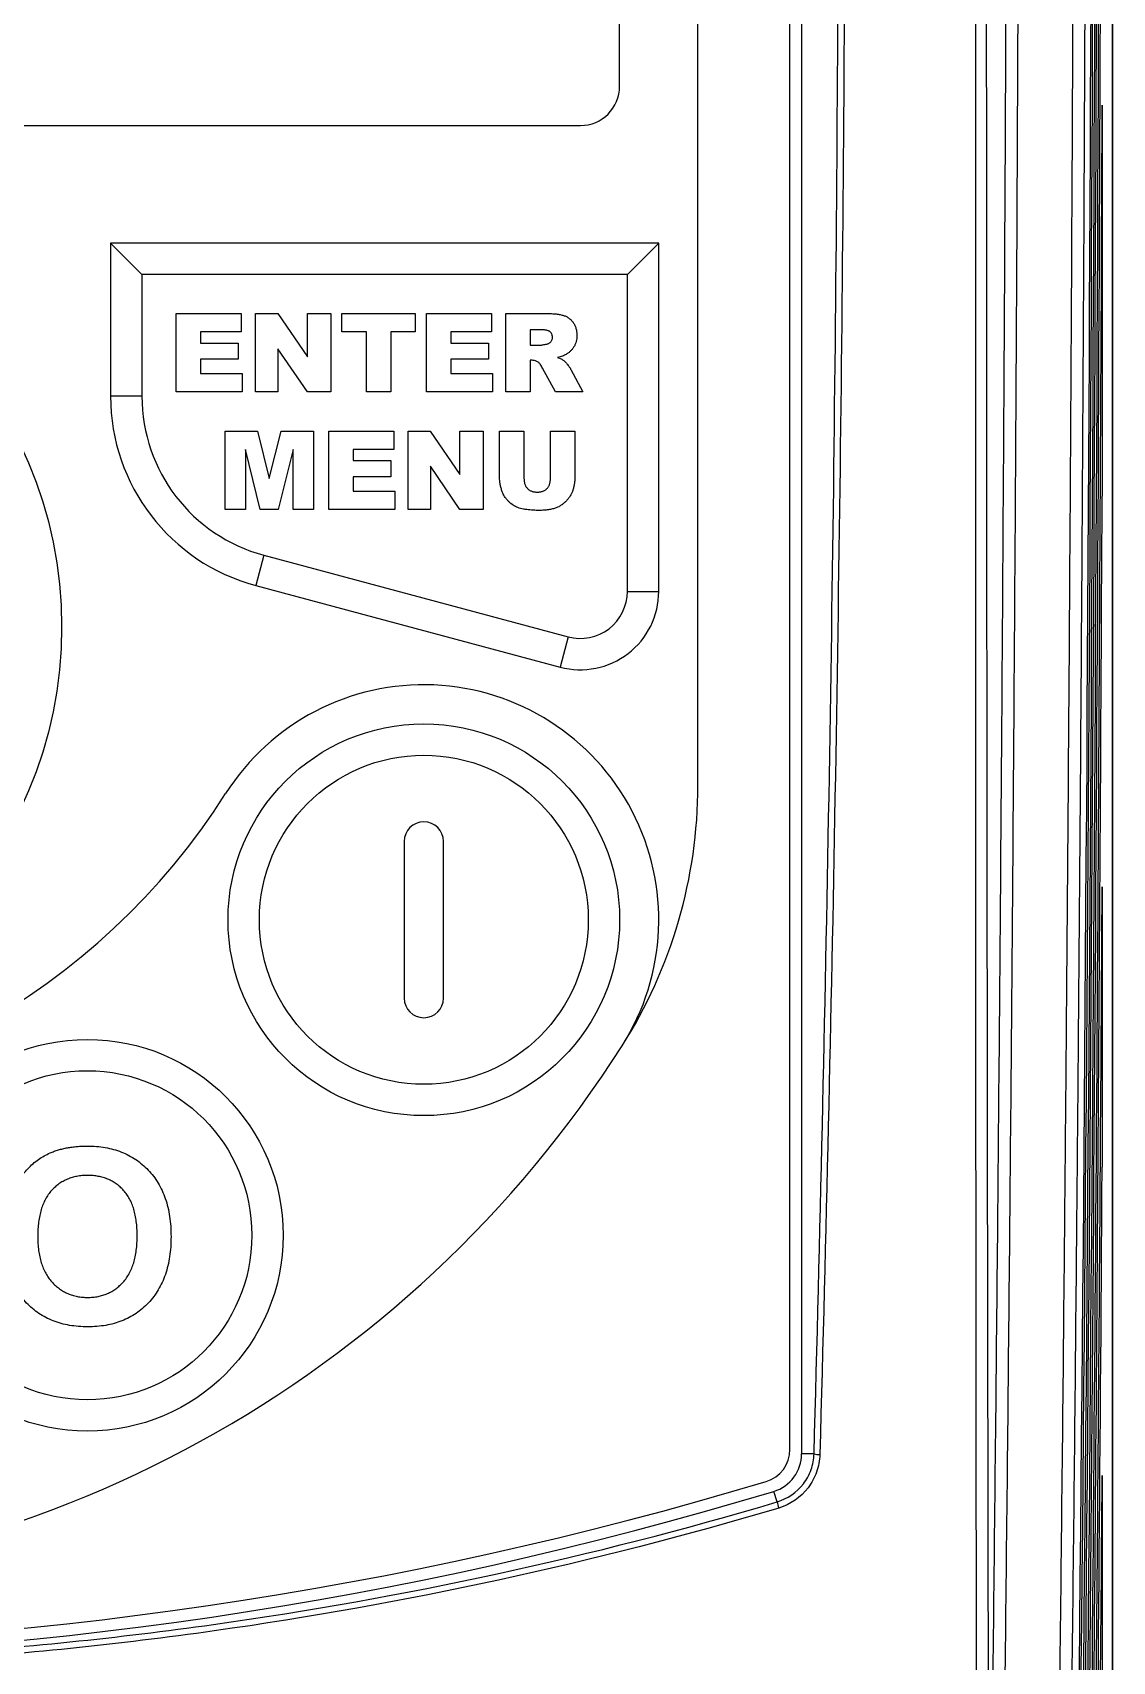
# Model space of a CAD drawing. Extents: x -2333 to 4564, y -5034 to 5704.
# Drawn here: x 2739.4 to 2813.8, y 2314.7 to 2427 of the extents above; entities that cross this region are included whole.
import ezdxf

# ---------------------------------------------------------------- set-up
doc = ezdxf.new("R2010")
doc.units = 0
doc.header["$LTSCALE"] = 10
doc.header["$MEASUREMENT"] = 0
doc.linetypes.add('SLD-SOLID', pattern=[0])
doc.layers.get('0').update_dxf_attribs({"linetype": 'CONTINUOUS'})

msp = doc.modelspace()

# ---------------------------------------------------------------- linework, layer by layer
at = {"color": 7, "linetype": 'SLD-SOLID'}
for p, q in [((2813.8297, 2099.74033), (2813.8297, 2536.53167)), ((2813.8297, 2535.72177), (2813.8297, 2099.42312)), ((2792.39906, 2510.64601), (2792.39906, 2329.04263)), ((2791.58906, 2329.34101), (2791.58906, 2510.24102)), ((2779.84406, 2423.30101), (2779.84406, 2498.90101)), ((2785.24406, 2375.12595), (2785.24406, 2498.90101)), ((2813.12234, 2421.99157), (2813.12234, 2395.05518)), ((2647.54406, 2420.60101), (2777.14406, 2420.60101)), ((2744.74406, 2412.50101), (2744.74406, 2401.93841)), ((2746.90406, 2410.34101), (2744.74406, 2412.50101)), ((2782.54406, 2412.50101), (2744.74406, 2412.50101)), ((2780.38406, 2410.34101), (2782.54406, 2412.50101)), ((2782.54406, 2388.48843), (2782.54406, 2412.50101)), ((2780.38406, 2410.34101), (2746.90406, 2410.34101)), ((2746.90406, 2410.34101), (2746.90406, 2401.93841)), ((2780.38406, 2388.48843), (2780.38406, 2410.34101)), ((2749.26744, 2407.64101), (2753.75575, 2407.64101)), ((2749.26744, 2402.24102), (2749.26744, 2407.64101)), ((2753.75575, 2407.64101), (2753.75575, 2406.37868)), ((2754.73757, 2407.64101), (2756.26946, 2407.64101)), ((2754.73757, 2402.24102), (2754.73757, 2407.64101)), ((2756.26946, 2407.64101), (2758.31419, 2404.65392)), ((2758.31419, 2407.64101), (2759.92717, 2407.64101)), ((2758.31419, 2404.65392), (2758.31419, 2407.64101)), ((2759.92717, 2407.64101), (2759.92717, 2402.24102)), ((2760.69861, 2406.37868), (2760.69861, 2407.64101)), ((2760.69861, 2407.64101), (2765.74795, 2407.64101)), ((2765.74795, 2407.64101), (2765.74795, 2406.37868)), ((2766.51938, 2407.64101), (2771.0077, 2407.64101)), ((2766.51938, 2402.24102), (2766.51938, 2407.64101)), ((2771.0077, 2407.64101), (2771.0077, 2406.37868)), ((2771.98952, 2407.64101), (2774.79142, 2407.64101)), ((2771.98952, 2402.24102), (2771.98952, 2407.64101)), ((2750.95055, 2406.37868), (2750.95055, 2405.60725)), ((2753.75575, 2406.37868), (2750.95055, 2406.37868)), ((2762.38172, 2406.37868), (2760.69861, 2406.37868)), ((2762.38172, 2402.24102), (2762.38172, 2406.37868)), ((2765.74795, 2406.37868), (2764.06484, 2406.37868)), ((2764.06484, 2406.37868), (2764.06484, 2402.24102)), ((2768.2025, 2406.37868), (2768.2025, 2405.60725)), ((2771.0077, 2406.37868), (2768.2025, 2406.37868)), ((2773.67263, 2406.51893), (2773.67263, 2405.46699)), ((2774.41557, 2406.51893), (2773.67263, 2406.51893)), ((2750.95055, 2405.60725), (2753.54536, 2405.60725)), ((2753.54536, 2405.60725), (2753.54536, 2404.48517)), ((2756.28042, 2405.21167), (2756.28042, 2402.24102)), ((2758.31419, 2402.24102), (2756.28042, 2405.21167)), ((2768.2025, 2405.60725), (2770.79731, 2405.60725)), ((2770.79731, 2405.60725), (2770.79731, 2404.48517)), ((2773.67263, 2405.46699), (2774.38598, 2405.46699)), ((2750.95055, 2404.48517), (2750.95055, 2403.50335)), ((2753.54536, 2404.48517), (2750.95055, 2404.48517)), ((2768.2025, 2404.48517), (2768.2025, 2403.50335)), ((2770.79731, 2404.48517), (2768.2025, 2404.48517)), ((2773.67263, 2404.41504), (2773.67263, 2402.24102)), ((2773.82056, 2404.41504), (2773.67263, 2404.41504)), ((2775.4204, 2402.24102), (2774.53282, 2403.87811)), ((2776.48549, 2403.78058), (2777.31939, 2402.24102)), ((2750.95055, 2403.50335), (2753.82588, 2403.50335)), ((2753.82588, 2403.50335), (2753.82588, 2402.24102)), ((2768.2025, 2403.50335), (2771.07782, 2403.50335)), ((2771.07782, 2403.50335), (2771.07782, 2402.24102)), ((2746.90406, 2401.93841), (2744.74406, 2401.93841)), ((2753.82588, 2402.24102), (2749.26744, 2402.24102)), ((2756.28042, 2402.24102), (2754.73757, 2402.24102)), ((2759.92717, 2402.24102), (2758.31419, 2402.24102)), ((2764.06484, 2402.24102), (2762.38172, 2402.24102)), ((2771.07782, 2402.24102), (2766.51938, 2402.24102)), ((2773.67263, 2402.24102), (2771.98952, 2402.24102)), ((2777.31939, 2402.24102), (2775.4204, 2402.24102)), ((2752.63367, 2394.14101), (2752.63367, 2399.54102)), ((2752.63367, 2399.54102), (2754.87892, 2399.54102)), ((2754.87892, 2399.54102), (2755.68761, 2396.26354)), ((2755.68761, 2396.26354), (2756.49739, 2399.54102)), ((2756.49739, 2399.54102), (2758.73497, 2399.54102)), ((2758.73497, 2399.54102), (2758.73497, 2394.14101)), ((2759.78692, 2394.14101), (2759.78692, 2399.54102)), ((2759.78692, 2399.54102), (2764.27523, 2399.54102)), ((2764.27523, 2399.54102), (2764.27523, 2398.27868)), ((2765.25704, 2399.54102), (2766.78895, 2399.54102)), ((2765.25704, 2394.14101), (2765.25704, 2399.54102)), ((2766.78895, 2399.54102), (2768.83367, 2396.55392)), ((2768.83367, 2399.54102), (2770.44666, 2399.54102)), ((2768.83367, 2396.55392), (2768.83367, 2399.54102)), ((2770.44666, 2399.54102), (2770.44666, 2394.14101)), ((2771.56873, 2399.54102), (2773.25185, 2399.54102)), ((2771.56873, 2396.33695), (2771.56873, 2399.54102)), ((2773.25185, 2399.54102), (2773.25185, 2396.26573)), ((2775.07523, 2399.54102), (2776.75834, 2399.54102)), ((2775.07523, 2396.26573), (2775.07523, 2399.54102)), ((2776.75834, 2399.54102), (2776.75834, 2396.33695)), ((2754.03627, 2398.27539), (2754.03627, 2394.14101)), ((2755.05753, 2394.14101), (2754.03627, 2398.27539)), ((2757.33237, 2398.27539), (2756.31001, 2394.14101)), ((2757.33237, 2394.14101), (2757.33237, 2398.27539)), ((2761.47004, 2398.27868), (2761.47004, 2397.50725)), ((2764.27523, 2398.27868), (2761.47004, 2398.27868)), ((2761.47004, 2397.50725), (2764.06484, 2397.50725)), ((2764.06484, 2397.50725), (2764.06484, 2396.38517)), ((2766.7999, 2397.11167), (2766.7999, 2394.14101)), ((2768.83367, 2394.14101), (2766.7999, 2397.11167)), ((2761.47004, 2396.38517), (2761.47004, 2395.40335)), ((2764.06484, 2396.38517), (2761.47004, 2396.38517)), ((2761.47004, 2395.40335), (2764.34536, 2395.40335)), ((2764.34536, 2395.40335), (2764.34536, 2394.14101)), ((2754.03627, 2394.14101), (2752.63367, 2394.14101)), ((2756.31001, 2394.14101), (2755.05753, 2394.14101)), ((2758.73497, 2394.14101), (2757.33237, 2394.14101)), ((2764.34536, 2394.14101), (2759.78692, 2394.14101)), ((2766.7999, 2394.14101), (2765.25704, 2394.14101)), ((2770.44666, 2394.14101), (2768.83367, 2394.14101)), ((2755.30905, 2390.98481), (2754.75, 2388.89841)), ((2755.30905, 2390.98481), (2776.30549, 2385.35883)), ((2754.75, 2388.89841), (2775.74644, 2383.27243)), ((2780.38406, 2388.48843), (2782.54406, 2388.48843)), ((2776.30549, 2385.35883), (2775.74644, 2383.27243)), ((2764.99406, 2371.2537), (2764.99406, 2360.4537)), ((2767.69406, 2360.4537), (2767.69406, 2371.2537)), ((2813.12234, 2368.12526), (2813.12234, 2348.80106)), ((2793.25412, 2329.04263), (2792.39906, 2329.04263)), ((2813.12234, 2327.5561), (2813.12234, 2311.44998)), ((2790.70087, 2325.72901), (2790.48042, 2326.45816))]:
    msp.add_line(p, q, dxfattribs=at)
for centre, radius in [((2712.34406, 2386.04101), 29.025), ((2766.34406, 2365.8537), 13.5), ((2766.34406, 2365.8537), 11.34), ((2743.14482, 2344.10825), 13.5), ((2743.14482, 2344.10825), 11.34)]:
    msp.add_circle(centre, radius, dxfattribs=at)
for centre, radius, start, end in [((2777.14406, 2423.30101), 2.7, 270, 0), ((2758.24406, 2401.93841), 13.5, 180, 255), ((2758.24406, 2401.93841), 11.34, 180, 255), ((2777.14406, 2388.48843), 5.4, 255, 0), ((2777.14406, 2388.48843), 3.24, 255, 0), ((2766.34406, 2365.8537), 16.2, 327.5298056, 147.5298056), ((2712.34406, 2400.21601), 47.80601, 212.4701944, 327.5298056), ((2751.77281, 2375.12596), 33.47125, 327.5298056, 0), ((2766.34406, 2371.2537), 1.35, 0, 180), ((2766.34406, 2360.4537), 1.35, 180, 0), ((2712.34406, 2400.21601), 80.20601, 212.4701944, 327.5298056), ((2789.29406, 2329.34101), 2.295, 286.7310047, 0), ((2789.69906, 2329.04263), 2.7, 286.8216755, 0), ((2793.62916, 2330.67513), 1.67503, 257.0615645, 270.8201409), ((2712.34406, 2584.90488), 270, 253.1783245, 286.8216755), ((2712.34406, 2585.32536), 269.595, 253.2689953, 286.7310047), ((2801.42556, 2328.55978), 11.09199, 194.7859307, 197.0360743)]:
    msp.add_arc(centre, radius, start, end, dxfattribs=at)
for centre, major_axis, start_param, end_param in [((2805.37051, 2522.53392), (0, 410.83081), 4.108863848, 4.680026309), ((2805.38372, 2522.53392), (0, 416.71954), 4.1185516, 4.680498391), ((2805.37027, 2522.53392), (0, 425.68081), 4.132671416, 4.68118758), ((2805.38396, 2522.53392), (0, 431.56955), 4.141560127, 4.681627614), ((2805.37003, 2522.53392), (0, 440.53082), 4.154544547, 4.682270521), ((2805.38419, 2522.53392), (0, 446.41955), 4.162735589, 4.594441978), ((2805.36979, 2522.53392), (0, 455.38082), 4.174724826, 4.489767265), ((2805.38443, 2522.53392), (0, 461.26956), 4.182302116, 4.432379303), ((2805.36956, 2522.53392), (0, 470.23083), 4.193412909, 4.377813946), ((2805.38467, 2522.53392), (0, 476.11956), 4.200446698, 4.338870733), ((2805.36932, 2522.53392), (0, 485.08084), 4.210777264, 4.298744462)]:
    msp.add_ellipse(centre, major_axis=major_axis, ratio=0.017455072, start_param=start_param, end_param=end_param, dxfattribs=at)
for points, knots in [([(2804.48871, 2290.47579), (2804.45641, 2310.7536), (2804.43305, 2331.07619), (2804.4112, 2361.62693), (2804.40612, 2371.82167), (2804.40035, 2392.23344), (2804.39966, 2402.45062), (2804.40414, 2433.0985), (2804.41587, 2453.54362), (2804.45663, 2494.42222), (2804.48566, 2514.84839), (2804.52324, 2535.23937)], [0, 0, 0, 0, 0.25, 0.25, 0.375, 0.375, 0.5, 0.5, 0.75, 0.75, 1, 1, 1, 1]), ([(2805.18757, 2535.18088), (2805.1613, 2514.80199), (2805.14401, 2494.4003), (2805.12742, 2453.55127), (2805.12813, 2433.11652), (2805.14272, 2402.48709), (2805.14984, 2392.27607), (2805.16858, 2371.8766), (2805.1802, 2361.68801), (2805.22181, 2331.15566), (2805.25853, 2310.84531), (2805.30428, 2290.5797)], [0, 0, 0, 0, 0.25, 0.25, 0.5, 0.5, 0.625, 0.625, 0.75, 0.75, 1, 1, 1, 1]), ([(2805.30428, 2290.5797), (2805.42313, 2299.25733), (2805.53483, 2308.20458), (2805.69188, 2322.02263), (2805.74247, 2326.695), (2805.84011, 2336.17307), (2805.88722, 2340.9837), (2806.02283, 2355.58345), (2806.10541, 2365.51033), (2806.21769, 2380.68713), (2806.25319, 2385.79391), (2806.32029, 2396.10354), (2806.35193, 2401.31243), (2806.44073, 2417.04485), (2806.4914, 2427.60158), (2806.5763, 2448.84701), (2806.61052, 2459.53573), (2806.66264, 2481.04425), (2806.68054, 2491.864), (2806.69507, 2508.19247), (2806.69786, 2513.65181), (2806.6989, 2521.86599), (2806.69872, 2524.60825), (2806.69731, 2530.10127), (2806.69598, 2532.85276), (2806.69432, 2535.60697)], [0, 0, 0, 0, 0.125, 0.125, 0.1875, 0.1875, 0.25, 0.25, 0.375, 0.375, 0.4375, 0.4375, 0.5, 0.5, 0.625, 0.625, 0.75, 0.75, 0.875, 0.875, 0.9375, 0.9375, 0.96875, 0.96875, 1, 1, 1, 1]), ([(2807.50517, 2533.98971), (2807.50829, 2528.47421), (2807.50927, 2522.95197), (2807.50703, 2511.95757), (2807.50381, 2506.47886), (2807.48798, 2490.0973), (2807.4692, 2479.24882), (2807.41533, 2457.69584), (2807.38023, 2446.99134), (2807.29365, 2425.72702), (2807.24216, 2415.16719), (2807.1222, 2394.19728), (2807.0544, 2383.90262), (2806.90343, 2363.6979), (2806.82024, 2353.78627), (2806.63824, 2334.35036), (2806.53995, 2324.88097), (2806.3292, 2306.46435), (2806.21659, 2297.50584), (2806.0973, 2288.85185)], [0, 0, 0, 0, 0.0625, 0.0625, 0.125, 0.125, 0.25, 0.25, 0.375, 0.375, 0.5, 0.5, 0.625, 0.625, 0.75, 0.75, 0.875, 0.875, 1, 1, 1, 1]), ([(2809.89646, 2288.59251), (2810.0166, 2297.25434), (2810.12952, 2306.18444), (2810.34124, 2324.56962), (2810.44005, 2334.02472), (2810.5546, 2346.17666), (2810.57708, 2348.62565), (2810.62097, 2353.53935), (2810.64241, 2356.00574), (2810.70519, 2363.43321), (2810.74501, 2368.42258), (2810.85849, 2383.50198), (2810.92618, 2393.70306), (2811.04578, 2414.39836), (2811.0977, 2424.89268), (2811.18562, 2446.17685), (2811.22165, 2456.96964), (2811.27717, 2478.84981), (2811.29644, 2489.85763), (2811.31259, 2506.38345), (2811.31586, 2511.89761), (2811.31813, 2522.93712), (2811.31715, 2528.46526), (2811.31401, 2533.98971)], [0, 0, 0, 0, 0.125, 0.125, 0.25, 0.25, 0.28125, 0.28125, 0.3125, 0.3125, 0.375, 0.375, 0.5, 0.5, 0.625, 0.625, 0.75, 0.75, 0.875, 0.875, 0.9375, 0.9375, 1, 1, 1, 1]), ([(2812.12389, 2534.01597), (2812.13015, 2522.96426), (2812.12786, 2511.9403), (2812.10653, 2489.94685), (2812.08748, 2478.97735), (2812.03232, 2457.09378), (2811.99649, 2446.29255), (2811.90902, 2424.99746), (2811.85737, 2414.49747), (2811.73835, 2393.79033), (2811.67098, 2383.58311), (2811.55802, 2368.49404), (2811.51838, 2363.50138), (2811.45589, 2356.06884), (2811.43456, 2353.60074), (2811.39087, 2348.68358), (2811.36849, 2346.23246), (2811.25442, 2334.06732), (2811.15603, 2324.60101), (2810.94516, 2306.19194), (2810.83269, 2297.24917), (2810.71303, 2288.5738)], [0, 0, 0, 0, 0.125, 0.125, 0.25, 0.25, 0.375, 0.375, 0.5, 0.5, 0.625, 0.625, 0.6875, 0.6875, 0.71875, 0.71875, 0.75, 0.75, 0.875, 0.875, 1, 1, 1, 1]), ([(2793.25412, 2329.04263), (2794.09941, 2359.19249), (2794.62484, 2389.42616), (2795.07245, 2450.05155), (2794.99406, 2480.35428), (2794.62904, 2510.64601)], [0, 0, 0, 0, 0.5, 0.5, 1, 1, 1, 1]), ([(2795.07978, 2510.66473), (2795.43716, 2480.36847), (2795.50727, 2450.06154), (2795.0425, 2389.42674), (2794.50746, 2359.15367), (2793.65314, 2329.00027)], [0, 0, 0, 0, 0.5, 0.5, 1, 1, 1, 1]), ([(2774.79142, 2407.64101), (2774.85462, 2407.64065), (2774.97703, 2407.63994), (2775.15458, 2407.63294), (2775.3205, 2407.62348), (2775.47522, 2407.60979), (2775.6184, 2407.58977), (2775.74998, 2407.56687), (2775.87036, 2407.54143), (2775.97981, 2407.50874), (2776.08218, 2407.473), (2776.17797, 2407.42903), (2776.26814, 2407.37655), (2776.35465, 2407.31943), (2776.43531, 2407.25371), (2776.51125, 2407.18155), (2776.58108, 2407.10088), (2776.6468, 2407.01488), (2776.7062, 2406.92275), (2776.75771, 2406.8248), (2776.80182, 2406.72196), (2776.83622, 2406.61378), (2776.86555, 2406.50173), (2776.885, 2406.38401), (2776.89559, 2406.26126), (2776.89759, 2406.1778), (2776.8986, 2406.13541)], [0, 0, 0, 0, 0.063756747, 0.12349654, 0.179240526, 0.231421024, 0.280149615, 0.325043027, 0.366172937, 0.404188608, 0.440206718, 0.475493497, 0.510323194, 0.54538024, 0.579969318, 0.615155894, 0.650931888, 0.687488896, 0.724288417, 0.761378325, 0.799024258, 0.837014915, 0.875805016, 0.915789786, 0.95722726, 1, 1, 1, 1]), ([(2775.21549, 2405.99954), (2775.2134, 2406.03917), (2775.20943, 2406.11465), (2775.17876, 2406.22173), (2775.12304, 2406.31228), (2775.06087, 2406.37581), (2774.99971, 2406.41838), (2774.943, 2406.44545), (2774.87743, 2406.46794), (2774.80257, 2406.48645), (2774.71922, 2406.50192), (2774.6261, 2406.51086), (2774.52416, 2406.51795), (2774.45284, 2406.5186), (2774.41557, 2406.51894)], [0, 0, 0, 0, 0.10898964, 0.207548404, 0.302676801, 0.398603256, 0.449890761, 0.506964969, 0.570843091, 0.640302452, 0.718945576, 0.80383734, 0.897484071, 1, 1, 1, 1]), ([(2774.83416, 2405.53712), (2774.86116, 2405.54342), (2774.91464, 2405.55589), (2774.98809, 2405.59198), (2775.05465, 2405.63868), (2775.11099, 2405.69786), (2775.15686, 2405.76585), (2775.19128, 2405.83924), (2775.21193, 2405.91807), (2775.21429, 2405.97202), (2775.21549, 2405.99954)], [0, 0, 0, 0, 0.127519756, 0.252612483, 0.374626804, 0.500927638, 0.62709356, 0.751469482, 0.873239297, 1, 1, 1, 1]), ([(2776.8986, 2406.13541), (2776.89652, 2406.06292), (2776.89247, 2405.92166), (2776.85426, 2405.71788), (2776.79309, 2405.52863), (2776.70568, 2405.35617), (2776.59724, 2405.19942), (2776.47007, 2405.05826), (2776.32471, 2404.93155), (2776.21546, 2404.86221), (2776.16005, 2404.82705)], [0, 0, 0, 0, 0.137749179, 0.268408292, 0.39273768, 0.514823045, 0.634670684, 0.754197823, 0.875350847, 1, 1, 1, 1]), ([(2774.38598, 2405.46699), (2774.40976, 2405.46811), (2774.46667, 2405.47081), (2774.56528, 2405.48561), (2774.69098, 2405.50736), (2774.78344, 2405.52658), (2774.83416, 2405.53712)], [0, 0, 0, 0, 0.157135701, 0.376219228, 0.657868729, 1, 1, 1, 1]), ([(2776.16005, 2404.82705), (2776.12058, 2404.80588), (2776.03662, 2404.76082), (2775.89555, 2404.70476), (2775.73401, 2404.65501), (2775.6189, 2404.62699), (2775.55847, 2404.61228)], [0, 0, 0, 0, 0.209478856, 0.445651079, 0.708951597, 1, 1, 1, 1]), ([(2774.23038, 2404.29122), (2774.19984, 2404.31008), (2774.13883, 2404.34775), (2774.03818, 2404.38703), (2773.93126, 2404.41087), (2773.85794, 2404.41363), (2773.82056, 2404.41504)], [0, 0, 0, 0, 0.247455412, 0.4942802, 0.742133751, 1, 1, 1, 1]), ([(2774.53282, 2403.87811), (2774.50615, 2403.92677), (2774.45691, 2404.0166), (2774.3789, 2404.13403), (2774.30766, 2404.22694), (2774.25412, 2404.27148), (2774.23038, 2404.29122)], [0, 0, 0, 0, 0.322734133, 0.595713098, 0.820815311, 1, 1, 1, 1]), ([(2775.55847, 2404.61228), (2775.60469, 2404.596), (2775.69105, 2404.56559), (2775.80915, 2404.51526), (2775.9073, 2404.46465), (2775.96346, 2404.42683), (2775.98911, 2404.40956)], [0, 0, 0, 0, 0.307753198, 0.574975532, 0.805898737, 1, 1, 1, 1]), ([(2775.98911, 2404.40956), (2776.00618, 2404.39561), (2776.04586, 2404.36317), (2776.10625, 2404.29964), (2776.17707, 2404.21738), (2776.25381, 2404.12104), (2776.33017, 2404.02258), (2776.39589, 2403.93104), (2776.44727, 2403.85229), (2776.47373, 2403.80266), (2776.4855, 2403.78058)], [0, 0, 0, 0, 0.082109052, 0.190901773, 0.326027332, 0.486777256, 0.649896748, 0.790442102, 0.90676918, 1, 1, 1, 1]), ([(2771.72434, 2395.42746), (2771.70048, 2395.51008), (2771.65438, 2395.66974), (2771.60735, 2395.90507), (2771.57486, 2396.12567), (2771.57073, 2396.26818), (2771.56873, 2396.33696)], [0, 0, 0, 0, 0.27854471, 0.538317486, 0.777207371, 1, 1, 1, 1]), ([(2773.25185, 2396.26573), (2773.25223, 2396.23025), (2773.25298, 2396.16091), (2773.2661, 2396.05993), (2773.28365, 2395.9647), (2773.31071, 2395.87569), (2773.34413, 2395.79242), (2773.38635, 2395.71506), (2773.43552, 2395.64342), (2773.49299, 2395.57881), (2773.55607, 2395.52051), (2773.62642, 2395.4708), (2773.70198, 2395.42809), (2773.78334, 2395.39256), (2773.87114, 2395.36684), (2773.96404, 2395.34658), (2774.06323, 2395.33623), (2774.13101, 2395.33424), (2774.16573, 2395.33322)], [0, 0, 0, 0, 0.07176613, 0.140285023, 0.205838571, 0.26760371, 0.328301581, 0.38720246, 0.445665339, 0.503823416, 0.561925047, 0.619178088, 0.67779044, 0.737411112, 0.798468305, 0.862720046, 0.929684929, 1, 1, 1, 1]), ([(2774.16573, 2395.33322), (2774.20011, 2395.33361), (2774.26764, 2395.33438), (2774.36569, 2395.34744), (2774.45858, 2395.36482), (2774.54463, 2395.39348), (2774.62597, 2395.42653), (2774.70114, 2395.46883), (2774.77066, 2395.51835), (2774.83407, 2395.57546), (2774.89185, 2395.63915), (2774.94073, 2395.7107), (2774.98263, 2395.78779), (2775.01708, 2395.87107), (2775.043, 2395.96082), (2775.06117, 2396.05697), (2775.07411, 2396.15909), (2775.07485, 2396.22953), (2775.07523, 2396.26573)], [0, 0, 0, 0, 0.069648961, 0.136796182, 0.200265177, 0.26092409, 0.320340646, 0.378029048, 0.435364612, 0.493053014, 0.550741416, 0.609288562, 0.66827434, 0.728374632, 0.791648904, 0.857296939, 0.926649982, 1, 1, 1, 1]), ([(2776.75835, 2396.33696), (2776.75627, 2396.25872), (2776.75215, 2396.1036), (2776.72483, 2395.87426), (2776.67696, 2395.65156), (2776.6122, 2395.43612), (2776.52686, 2395.23037), (2776.42004, 2395.03705), (2776.29089, 2394.85757), (2776.14276, 2394.69419), (2775.98355, 2394.54833), (2775.81707, 2394.42495), (2775.64741, 2394.3229), (2775.52811, 2394.27436), (2775.46971, 2394.25059)], [0, 0, 0, 0, 0.089891175, 0.178229838, 0.264904936, 0.351331762, 0.436365643, 0.520337555, 0.604544061, 0.689830269, 0.773308864, 0.852210053, 0.927643012, 1, 1, 1, 1]), ([(2774.29832, 2394.07088), (2774.23073, 2394.07142), (2774.09291, 2394.07252), (2773.88179, 2394.08489), (2773.66173, 2394.10061), (2773.43718, 2394.1241), (2773.21692, 2394.15545), (2773.01137, 2394.20389), (2772.8243, 2394.26448), (2772.65447, 2394.33998), (2772.49844, 2394.43184), (2772.35095, 2394.53985), (2772.2107, 2394.66559), (2772.07847, 2394.80534), (2771.95963, 2394.9545), (2771.86003, 2395.10949), (2771.77946, 2395.26583), (2771.74245, 2395.37435), (2771.72434, 2395.42746)], [0, 0, 0, 0, 0.064526693, 0.131576892, 0.201869979, 0.27516082, 0.347121974, 0.41411864, 0.476539497, 0.534611908, 0.591194981, 0.649091199, 0.708868525, 0.77078955, 0.832608352, 0.890651435, 0.946486922, 1, 1, 1, 1]), ([(2775.46971, 2394.25059), (2775.42819, 2394.23634), (2775.34357, 2394.20731), (2775.21243, 2394.17007), (2775.07477, 2394.13963), (2774.93143, 2394.11453), (2774.7819, 2394.09492), (2774.62621, 2394.08039), (2774.46421, 2394.07332), (2774.35421, 2394.07171), (2774.29832, 2394.07088)], [0, 0, 0, 0, 0.110552231, 0.225296996, 0.343145744, 0.4655081, 0.591718088, 0.722903228, 0.859214212, 1, 1, 1, 1]), ([(2740.57188, 2349.7831), (2740.66557, 2349.82153), (2740.85493, 2349.8992), (2741.14923, 2349.99614), (2741.45469, 2350.0749), (2741.7691, 2350.1453), (2742.09553, 2350.19384), (2742.43133, 2350.23454), (2742.77834, 2350.25588), (2743.01306, 2350.2587), (2743.13234, 2350.26014)], [0, 0, 0, 0, 0.115824192, 0.234110225, 0.354106367, 0.476628198, 0.602520909, 0.731466275, 0.863530739, 1, 1, 1, 1]), ([(2743.13234, 2350.26014), (2743.34593, 2350.25479), (2743.76393, 2350.24431), (2744.37451, 2350.16863), (2744.9523, 2350.04084), (2745.49535, 2349.85613), (2746.00834, 2349.62524), (2746.48728, 2349.33885), (2746.93289, 2349.00005), (2747.3443, 2348.6135), (2747.71481, 2348.17987), (2748.03749, 2347.7032), (2748.30817, 2347.18573), (2748.5311, 2346.6289), (2748.7024, 2346.03087), (2748.82616, 2345.39334), (2748.89969, 2344.71584), (2748.90838, 2344.25104), (2748.91284, 2344.01233)], [0, 0, 0, 0, 0.066540064, 0.13021982, 0.191362494, 0.250596308, 0.308629701, 0.366331272, 0.424067715, 0.482723186, 0.541891699, 0.601416067, 0.661683488, 0.723504319, 0.787984313, 0.855208445, 0.925638808, 1, 1, 1, 1]), ([(2737.92868, 2347.04497), (2737.99968, 2347.19654), (2738.14084, 2347.4979), (2738.403, 2347.92375), (2738.70015, 2348.32536), (2739.02984, 2348.70062), (2739.38364, 2349.0439), (2739.76324, 2349.33769), (2740.15514, 2349.59192), (2740.43387, 2349.71978), (2740.57188, 2349.7831)], [0, 0, 0, 0, 0.128921537, 0.256326747, 0.384644817, 0.5135891, 0.640960545, 0.763920863, 0.883100805, 1, 1, 1, 1]), ([(2743.16155, 2348.23514), (2743.03562, 2348.23189), (2742.78929, 2348.22553), (2742.42919, 2348.17509), (2742.08744, 2348.09693), (2741.7647, 2347.98016), (2741.46045, 2347.83271), (2741.17583, 2347.64984), (2740.9086, 2347.43753), (2740.66294, 2347.19092), (2740.43934, 2346.91252), (2740.2474, 2346.59862), (2740.08372, 2346.25265), (2739.94943, 2345.8736), (2739.84988, 2345.46041), (2739.77337, 2345.01587), (2739.73041, 2344.53728), (2739.72516, 2344.20713), (2739.72246, 2344.03667)], [0, 0, 0, 0, 0.061374809, 0.120058332, 0.176954861, 0.232007842, 0.287026705, 0.34145369, 0.39662024, 0.453120754, 0.510820144, 0.570319233, 0.632070204, 0.697128046, 0.766011741, 0.839041131, 0.916897802, 1, 1, 1, 1]), ([(2746.5763, 2344.07075), (2746.57368, 2344.24041), (2746.56861, 2344.56897), (2746.52446, 2345.0448), (2746.45215, 2345.48748), (2746.35163, 2345.8969), (2746.21878, 2346.27314), (2746.06011, 2346.61721), (2745.86826, 2346.92732), (2745.64823, 2347.20331), (2745.40475, 2347.44623), (2745.14197, 2347.6589), (2744.85838, 2347.83586), (2744.55677, 2347.98474), (2744.23398, 2348.0952), (2743.8933, 2348.17576), (2743.53376, 2348.22538), (2743.28746, 2348.23184), (2743.16155, 2348.23514)], [0, 0, 0, 0, 0.083271068, 0.161262336, 0.234331219, 0.303298438, 0.367916384, 0.429918768, 0.488936855, 0.546470221, 0.602792985, 0.657465245, 0.712050402, 0.766554136, 0.82222542, 0.879122563, 0.938206458, 1, 1, 1, 1]), ([(2743.16642, 2337.7986), (2742.95121, 2337.80399), (2742.53, 2337.81453), (2741.91526, 2337.88969), (2741.33477, 2338.01851), (2740.78896, 2338.20005), (2740.27408, 2338.42809), (2739.79491, 2338.71194), (2739.35116, 2339.04889), (2738.9433, 2339.43308), (2738.57354, 2339.86079), (2738.25807, 2340.33472), (2737.98459, 2340.84276), (2737.76718, 2341.3926), (2737.5927, 2341.97858), (2737.47378, 2342.60407), (2737.39873, 2343.26735), (2737.39027, 2343.72249), (2737.38592, 2343.95635)], [0, 0, 0, 0, 0.067554891, 0.132224329, 0.194080369, 0.253925152, 0.312527181, 0.370537278, 0.428355824, 0.487097174, 0.546162877, 0.60543252, 0.665482919, 0.726969729, 0.79071771, 0.857154169, 0.926600818, 1, 1, 1, 1]), ([(2739.72246, 2344.03667), (2739.72479, 2343.86861), (2739.72931, 2343.54315), (2739.77745, 2343.07075), (2739.85052, 2342.62913), (2739.95797, 2342.21878), (2740.09371, 2341.83941), (2740.26003, 2341.4907), (2740.45622, 2341.17212), (2740.68738, 2340.89041), (2740.93747, 2340.6389), (2741.20742, 2340.42128), (2741.4922, 2340.23397), (2741.79674, 2340.08609), (2742.1147, 2339.96873), (2742.44854, 2339.88172), (2742.79994, 2339.83394), (2743.03972, 2339.82708), (2743.16155, 2339.8236)], [0, 0, 0, 0, 0.082096933, 0.158979148, 0.231779066, 0.300626838, 0.365962019, 0.428377881, 0.489100079, 0.548290133, 0.606036737, 0.662130827, 0.717440543, 0.772224929, 0.827162578, 0.882834817, 0.940469728, 1, 1, 1, 1]), ([(2743.16155, 2339.8236), (2743.28339, 2339.82701), (2743.52321, 2339.83373), (2743.87417, 2339.88248), (2744.20868, 2339.96577), (2744.52537, 2340.08253), (2744.82569, 2340.23276), (2745.10938, 2340.41586), (2745.37481, 2340.63448), (2745.62463, 2340.88233), (2745.84954, 2341.16591), (2746.04407, 2341.48443), (2746.2103, 2341.83526), (2746.34606, 2342.21853), (2746.45087, 2342.63496), (2746.52095, 2343.08478), (2746.56948, 2343.56669), (2746.57398, 2343.89943), (2746.5763, 2344.07075)], [0, 0, 0, 0, 0.059322069, 0.116755406, 0.172135798, 0.226881307, 0.280766257, 0.335336164, 0.390927508, 0.447913461, 0.506402289, 0.566704136, 0.629258238, 0.695108552, 0.764382214, 0.83803133, 0.916610644, 1, 1, 1, 1]), ([(2748.91284, 2344.01233), (2748.90848, 2343.77523), (2748.89999, 2343.31362), (2748.8251, 2342.64143), (2748.70646, 2342.00855), (2748.53102, 2341.41642), (2748.31475, 2340.86052), (2748.04128, 2340.34747), (2747.72535, 2339.87046), (2747.35538, 2339.4415), (2746.95089, 2339.05273), (2746.50584, 2338.7179), (2746.03039, 2338.43112), (2745.52019, 2338.19956), (2744.97859, 2338.01866), (2744.40381, 2337.88988), (2743.79556, 2337.81449), (2743.37919, 2337.80398), (2743.16642, 2337.7986)], [0, 0, 0, 0, 0.074278158, 0.144605695, 0.211666549, 0.275782985, 0.337863099, 0.398250193, 0.457619966, 0.516768333, 0.575389852, 0.633100217, 0.690913523, 0.74904735, 0.808297797, 0.869542001, 0.933333529, 1, 1, 1, 1]), ([(2790.70087, 2325.72901), (2791.42354, 2325.94358), (2792.06403, 2326.38719), (2792.74471, 2327.27446), (2792.92314, 2327.6022), (2793.17377, 2328.3055), (2793.24247, 2328.6684), (2793.25412, 2329.04263)], [0, 0, 0, 0, 0.5, 0.5, 0.75, 0.75, 1, 1, 1, 1]), ([(2793.65314, 2329.00027), (2793.64133, 2328.58371), (2793.56583, 2328.17966), (2793.28853, 2327.39641), (2793.09069, 2327.0315), (2792.33505, 2326.04329), (2791.62345, 2325.54927), (2790.82028, 2325.31012)], [0, 0, 0, 0, 0.25, 0.25, 0.5, 0.5, 1, 1, 1, 1]), ([(2634.17793, 2326.35969), (2637.36578, 2325.40098), (2640.56944, 2324.50062), (2647.00819, 2322.81599), (2650.24661, 2322.03108), (2659.96708, 2319.85937), (2666.46374, 2318.6523), (2686.00134, 2315.73382), (2699.08957, 2314.7209), (2718.81748, 2314.60472), (2725.40946, 2314.80092), (2735.32235, 2315.45834), (2738.63354, 2315.73836), (2745.25255, 2316.42106), (2748.55024, 2316.82259), (2764.97986, 2319.13065), (2777.93647, 2321.93232), (2790.70087, 2325.72901)], [0, 0, 0, 0, 0.0625, 0.0625, 0.125, 0.125, 0.25, 0.25, 0.5, 0.5, 0.625, 0.625, 0.6875, 0.6875, 0.75, 0.75, 1, 1, 1, 1]), ([(2790.82028, 2325.31012), (2778.03633, 2321.50354), (2765.05959, 2318.69361), (2748.60396, 2316.37782), (2745.30103, 2315.97487), (2738.67145, 2315.28961), (2735.35494, 2315.00845), (2725.42617, 2314.34807), (2718.82362, 2314.15048), (2699.06412, 2314.2643), (2685.95495, 2315.27805), (2666.38613, 2318.2016), (2659.8791, 2319.41102), (2650.14312, 2321.58725), (2646.89952, 2322.37384), (2640.45055, 2324.06215), (2637.24185, 2324.96452), (2634.04899, 2325.92539)], [0, 0, 0, 0, 0.25, 0.25, 0.3125, 0.3125, 0.375, 0.375, 0.5, 0.5, 0.75, 0.75, 0.875, 0.875, 0.9375, 0.9375, 1, 1, 1, 1])]:
    msp.add_open_spline(points, degree=3, knots=knots, dxfattribs=at)

doc.saveas('drawing.dxf')
